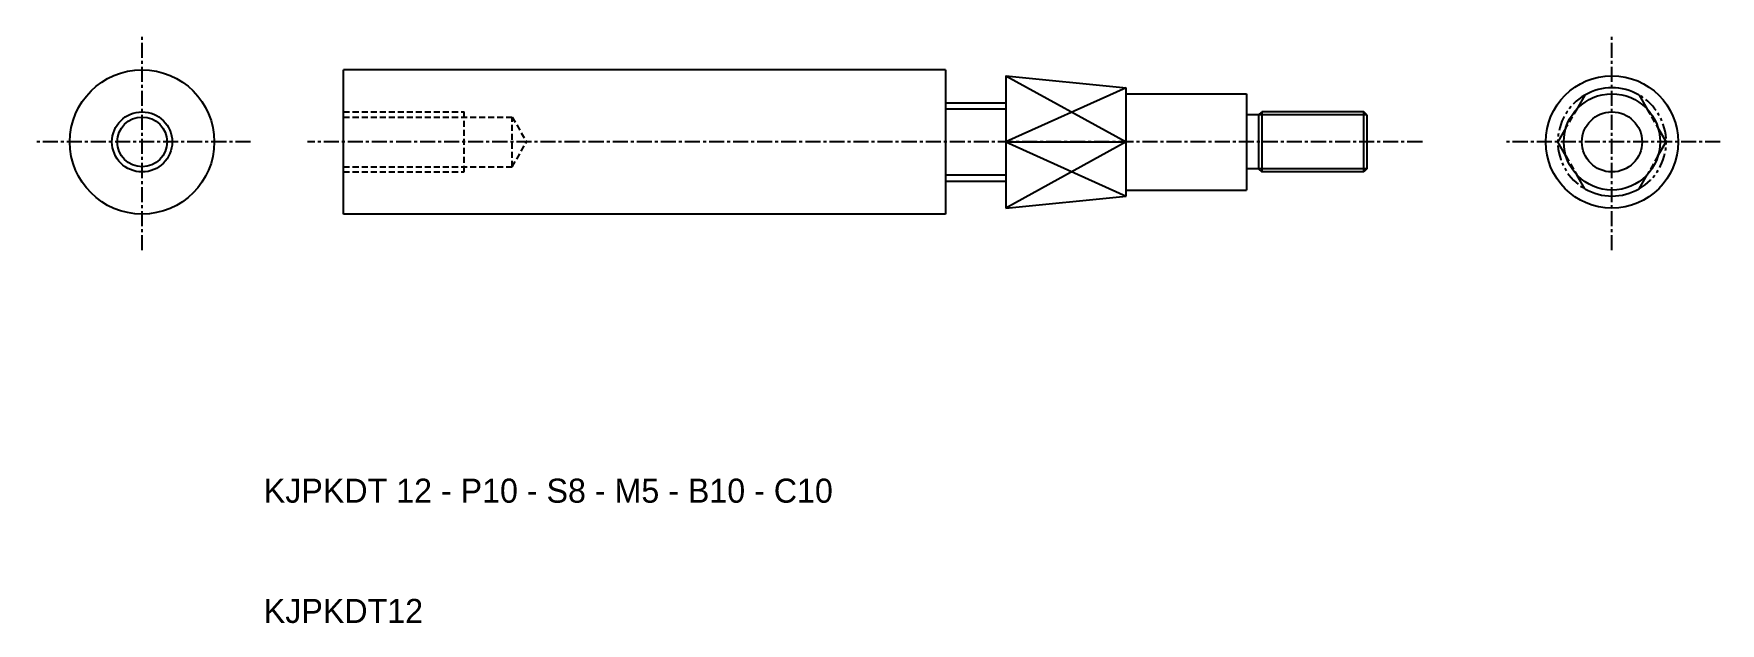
# Model space of a CAD drawing. Extents: x -26 to 114, y 10 to 59.
import ezdxf

# ---------------------------------------------------------------- set-up
doc = ezdxf.new("R2010")
doc.units = 0
for name, pattern in [('CENTER', [2, 1.25, -0.25, 0.25, -0.25]), ('DASHED', [0.75, 0.5, -0.25]), ('PHANTOM', [2.5, 1.25, -0.25, 0.25, -0.25, 0.25, -0.25])]:
    doc.linetypes.add(name, pattern=pattern)
doc.layers.get('0').update_dxf_attribs({"linetype": 'CONTINUOUS'})
doc.layers.add('CENTER', color=1, linetype='CENTER')

msp = doc.modelspace()

# ---------------------------------------------------------------- linework, layer by layer
at = {"color": 7, "linetype": 'CONTINUOUS'}
for p, q in [((50, 56), (0, 56)), ((0, 44), (0, 56)), ((50, 56), (50, 44)), ((55, 55.5), (55, 44.5)), ((55, 55.5), (65, 54.5)), ((50, 53.25), (55, 53.25)), ((65, 45.5), (65, 54.5)), ((65, 54), (75, 54)), ((75, 54), (75, 46)), ((103.1, 53.9), (102.42, 52.73)), ((107.6, 53.9), (108.27, 52.73)), ((50, 52.75), (55, 52.75)), ((76, 52.24), (75, 52.24)), ((76, 52.24), (76.26, 52.5)), ((76, 52.24), (76, 47.76)), ((84.74, 52.5), (76.26, 52.5)), ((76.26, 52.5), (76.26, 47.5)), ((84.74, 47.5), (84.74, 52.5)), ((85, 52.24), (84.74, 52.5)), ((85, 52.24), (85, 47.76)), ((101.52, 51.17), (100.85, 50)), ((109.17, 51.17), (109.85, 50)), ((55, 50), (65, 50)), ((101.52, 48.83), (100.85, 50)), ((109.17, 48.83), (109.85, 50)), ((76, 47.76), (75, 47.76)), ((76, 47.76), (76.26, 47.5)), ((85, 47.76), (84.74, 47.5)), ((50, 47.25), (55, 47.25)), ((50, 46.75), (55, 46.75)), ((84.74, 47.5), (76.26, 47.5)), ((103.1, 46.1), (102.42, 47.27)), ((107.6, 46.1), (108.27, 47.27)), ((55, 44.5), (65, 45.5)), ((65, 46), (75, 46)), ((50, 44), (0, 44))]:
    msp.add_line(p, q, dxfattribs=at)
at = {"color": 3, "linetype": 'CONTINUOUS'}
for p, q in [((55, 55.5), (65, 50)), ((65, 54.5), (55, 50)), ((85, 52.24), (76, 52.24)), ((55, 50), (65, 45.5)), ((65, 50), (55, 44.5)), ((85, 47.76), (76, 47.76))]:
    msp.add_line(p, q, dxfattribs=at)
at = {"color": 3, "linetype": 'DASHED'}
for p, q in [((0, 52.5), (10, 52.5)), ((0, 52.07), (14, 52.07)), ((10, 47.5), (10, 52.5)), ((14, 47.93), (14, 52.07)), ((14, 52.07), (15.19, 50)), ((102.42, 52.73), (101.52, 51.17)), ((108.27, 52.73), (109.17, 51.17)), ((14, 47.93), (15.19, 50)), ((0, 47.93), (14, 47.93)), ((101.52, 48.83), (102.42, 47.27)), ((109.17, 48.83), (108.27, 47.27)), ((0, 47.5), (10, 47.5))]:
    msp.add_line(p, q, dxfattribs=at)
at = {"color": 7, "linetype": 'CONTINUOUS'}
for centre, radius in [((-16.74, 50), 6), ((105.35, 50), 5.5), ((105.35, 50), 4), ((-16.74, 50), 2.07), ((105.35, 50), 2.5)]:
    msp.add_circle(centre, radius, dxfattribs=at)
at = {"color": 3, "linetype": 'CONTINUOUS'}
msp.add_circle((-16.74, 50), 2.5, dxfattribs=at)
at = {"color": 3, "linetype": 'PHANTOM'}
for start, end in [(120, 240), (300, 60)]:
    msp.add_arc((105.35, 50), 4.5, start, end, dxfattribs=at)
at = {"color": 7, "linetype": 'CONTINUOUS'}
for start, end in [(60, 120), (240, 300)]:
    msp.add_arc((105.35, 50), 4.5, start, end, dxfattribs=at)
at = {"layer": 'CENTER', "color": 1, "linetype": 'CENTER'}
for p, q in [((-16.74, 41), (-16.74, 59)), ((105.35, 41), (105.35, 59)), ((-7.74, 50), (-25.74, 50)), ((89.6, 50), (-3, 50)), ((114.35, 50), (96.35, 50))]:
    msp.add_line(p, q, dxfattribs=at)

# ---------------------------------------------------------------- texts
at = {"color": 7, "linetype": 'CONTINUOUS'}
for s, p in [('KJPKDT 12 - P10 - S8 - M5 - B10 - C10', (-6.63, 20)), ('KJPKDT12', (-6.63, 10))]:
    msp.add_text(s, height=2, dxfattribs=at).set_placement(p)

doc.saveas('drawing.dxf')
